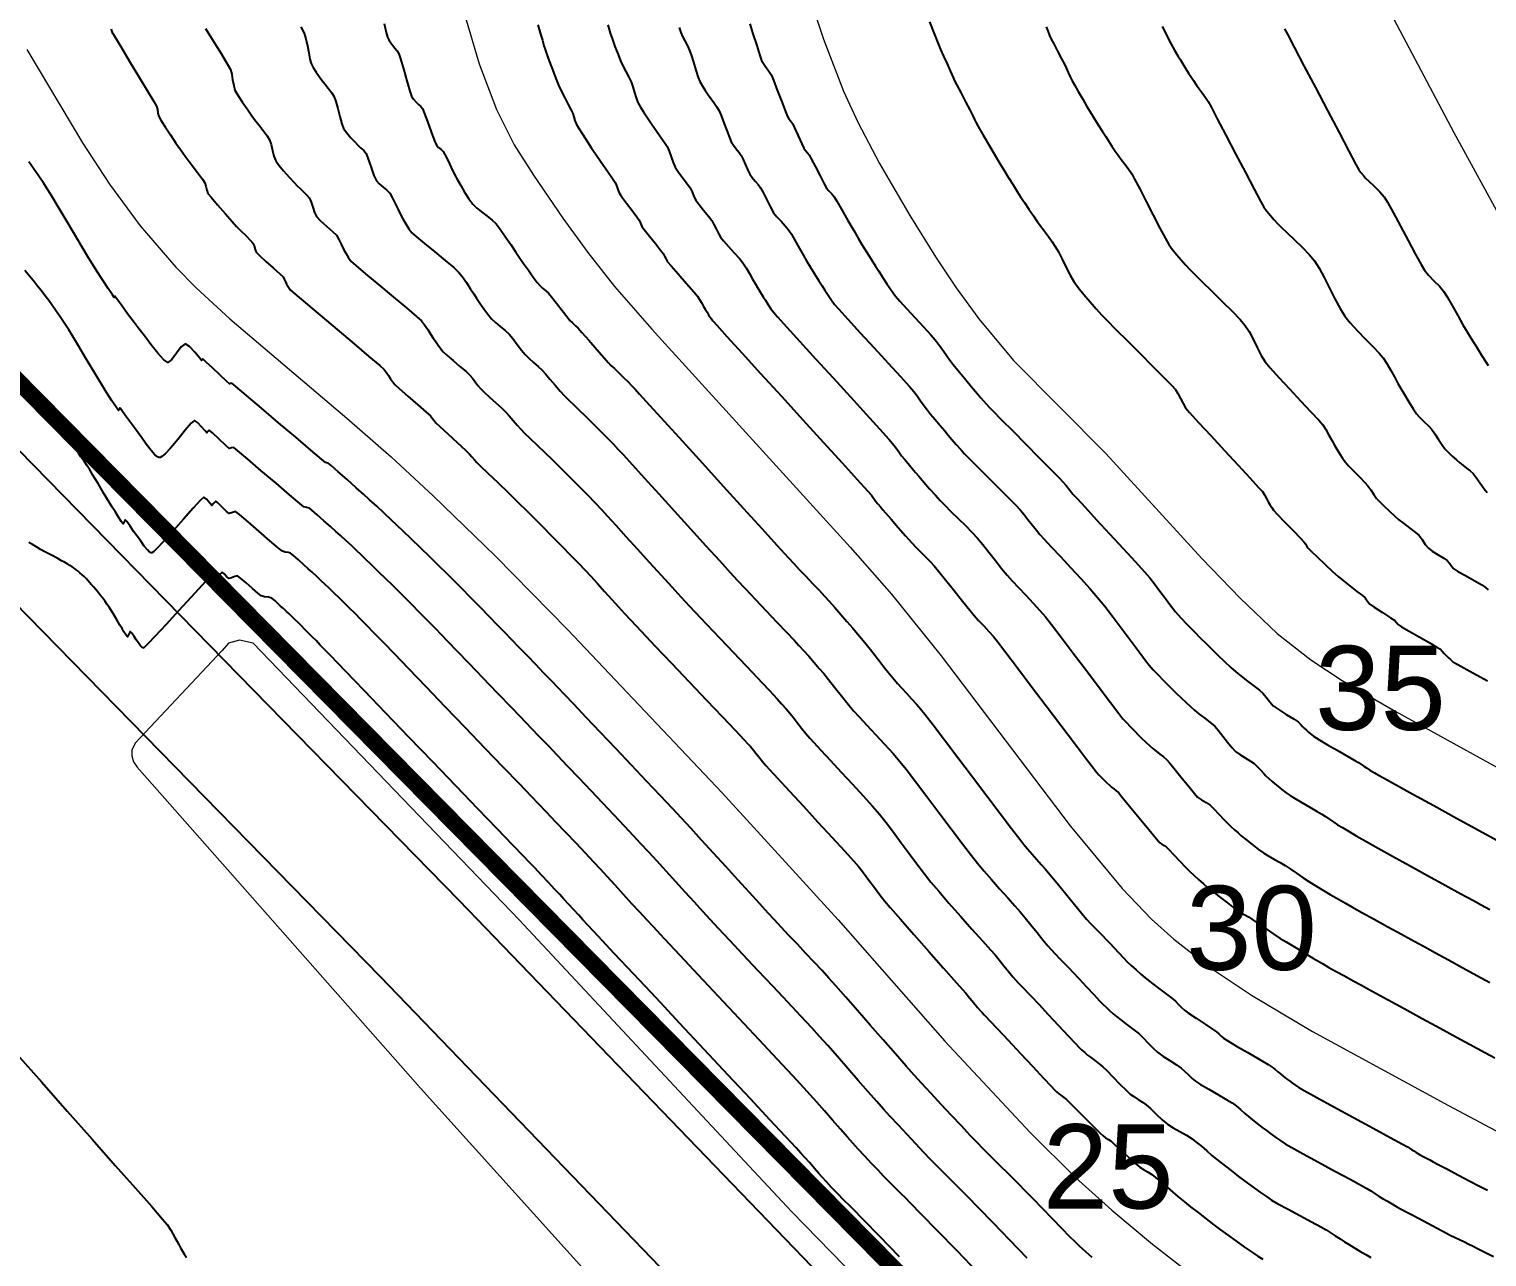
# Model space of a CAD drawing. Extents: x 27 to 849, y 0 to 853.
# Drawn here: x 368.1 to 456, y 107.8 to 181.9 of the extents above; entities that cross this region are included whole.
import ezdxf
from ezdxf.enums import TextEntityAlignment as Align

# ---------------------------------------------------------------- set-up
doc = ezdxf.new("R2010")
doc.units = 0
doc.header["$LTSCALE"] = 2
for name, color, linetype in [('ARQ - PORTAS E ESQUADRIAS 1-50', 2, 'Continuous'), ('Curva 1 m', 5, 'Continuous'), ('Curva Mestra', 1, 'Continuous'), ('TRA_Trecho_Rodoviario_L', 7, 'Continuous'), ('TXT - TEXTO 01', 142, 'Continuous')]:
    doc.layers.add(name, color=color, linetype=linetype)
doc.styles.add('ARIAL', font='arial.ttf')

msp = doc.modelspace()

# ---------------------------------------------------------------- linework, layer by layer
at = {"layer": 'ARQ - PORTAS E ESQUADRIAS 1-50', "const_width": 1}
msp.add_lwpolyline([(619.662, 64.962), (532.953, 53.734), (488.222, 57.382), (464.071, 66.688), (452.245, 74.702), (148.786, 382.232), (76.606, 469.903), (65.463, 493.563), (62.139, 582.817), (440.601, 808.535), (802.504, 491.862), (619.662, 64.962)], close=True, dxfattribs=at)
at = {"layer": 'Curva 1 m', "linetype": 'Continuous', "lineweight": -3}
for points, elevation in [([(384.458, 182.076), (384.661, 181.69), (384.763, 181.349), (384.852, 180.926), (384.931, 180.489), (385.005, 180.107), (385.077, 179.849), (385.205, 179.607), (385.38, 179.338), (385.567, 179.074), (385.728, 178.849), (385.899, 178.623), (386.11, 178.36), (386.314, 178.091), (386.464, 177.849), (386.564, 177.566), (386.68, 177.133), (386.804, 176.65), (386.925, 176.216), (387.034, 175.928), (387.22, 175.664), (387.479, 175.366), (387.731, 175.1), (387.896, 174.928), (388.058, 174.772), (388.245, 174.596), (388.388, 174.428), (388.505, 174.137), (388.679, 173.629), (388.864, 173.105), (389.016, 172.767), (389.185, 172.583), (389.414, 172.391), (389.646, 172.201), (389.822, 172.02), (389.972, 171.766), (390.145, 171.409), (390.317, 171.038), (390.465, 170.744), (390.613, 170.481), (390.791, 170.177), (390.979, 169.882), (391.158, 169.643), (391.422, 169.402), (391.917, 168.989), (392.532, 168.487), (393.155, 167.975), (393.677, 167.536), (393.987, 167.248), (394.203, 166.977), (394.439, 166.639), (394.672, 166.282), (394.884, 165.952), (395.054, 165.698), (395.259, 165.401), (395.499, 165.055), (395.742, 164.719), (395.957, 164.455), (396.193, 164.23), (396.487, 163.986), (396.782, 163.742), (397.022, 163.52), (397.247, 163.251), (397.509, 162.906), (397.769, 162.561), (397.989, 162.294), (398.217, 162.069), (398.495, 161.819), (398.774, 161.57), (399.007, 161.348), (399.21, 161.123), (399.485, 160.802), (399.793, 160.438), (400.097, 160.086), (400.357, 159.797), (400.62, 159.531), (400.935, 159.227), (401.268, 158.91), (401.586, 158.607), (401.858, 158.343), (402.148, 158.053), (402.513, 157.686), (402.909, 157.285), (403.289, 156.896), (403.608, 156.563), (403.894, 156.254), (404.436, 155.659), (405.174, 154.846), (406.049, 153.883), (406.999, 152.835), (407.965, 151.77), (408.887, 150.755), (409.704, 149.856), (410.356, 149.141), (410.783, 148.676), (411.277, 148.149), (411.879, 147.512), (412.531, 146.825), (413.178, 146.146), (413.76, 145.533), (414.221, 145.046), (414.504, 144.743), (414.778, 144.439), (415.094, 144.084), (415.421, 143.711), (415.732, 143.352), (415.998, 143.04), (416.286, 142.685), (416.657, 142.219), (417.063, 141.705), (417.46, 141.21), (417.802, 140.798), (418.133, 140.428), (418.592, 139.934), (419.124, 139.367), (419.672, 138.778), (420.183, 138.218), (420.601, 137.737), (420.978, 137.263), (421.537, 136.532), (422.217, 135.632), (422.955, 134.648), (423.691, 133.666), (424.364, 132.772), (424.911, 132.052), (425.272, 131.591), (425.656, 131.136), (426.119, 130.606), (426.615, 130.047), (427.1, 129.506), (427.526, 129.027), (427.848, 128.658), (428.145, 128.303), (428.5, 127.871), (428.875, 127.412), (429.23, 126.977), (429.526, 126.617), (429.725, 126.384), (429.967, 126.123), (430.255, 125.826), (430.545, 125.53), (430.793, 125.274), (431.029, 125.022), (431.406, 124.616), (431.851, 124.138), (432.288, 123.668), (432.646, 123.286), (432.851, 123.074), (433.033, 122.901), (433.249, 122.704), (433.467, 122.51), (433.658, 122.347), (433.921, 122.142), (434.308, 121.853), (434.711, 121.546), (435.025, 121.293), (435.284, 121.043), (435.575, 120.74), (435.867, 120.439), (436.131, 120.195), (436.457, 119.96), (436.881, 119.684), (437.29, 119.421), (437.573, 119.225), (437.776, 119.048), (438.003, 118.83), (438.231, 118.614), (438.436, 118.441), (438.734, 118.253), (439.24, 117.957), (439.818, 117.624), (440.331, 117.324), (440.643, 117.13), (440.876, 116.949), (441.138, 116.726), (441.398, 116.499), (441.625, 116.308), (441.865, 116.117), (442.158, 115.888), (442.457, 115.658), (442.715, 115.464), (442.971, 115.274), (443.272, 115.054), (443.577, 114.839), (443.843, 114.663), (444.204, 114.459), (444.921, 114.066), (445.849, 113.561), (446.843, 113.023), (447.757, 112.528), (448.447, 112.153), (448.767, 111.976), (449.005, 111.826), (449.272, 111.649), (449.509, 111.495), (449.719, 111.367), (450.007, 111.194), (450.313, 111.014), (450.572, 110.865), (450.844, 110.717), (451.188, 110.536), (451.542, 110.352), (451.844, 110.194), (452.186, 110.013), (452.718, 109.731), (453.303, 109.421), (453.805, 109.156), (454.09, 109.008), (454.354, 108.882), (454.657, 108.742), (454.921, 108.617), (455.151, 108.502), (455.527, 108.312), (455.974, 108.087), (456.416, 107.864)], 28), ([(389.488, 182.277), (389.604, 181.723), (389.673, 181.443), (389.764, 181.278), (389.887, 181.099), (389.998, 180.943), (390.118, 180.788), (390.259, 180.609), (390.366, 180.443), (390.465, 180.135), (390.641, 179.522), (390.844, 178.807), (391.022, 178.193), (391.126, 177.882), (391.26, 177.701), (391.435, 177.509), (391.557, 177.382), (391.685, 177.26), (391.803, 177.132), (391.901, 176.884), (392.096, 176.354), (392.325, 175.726), (392.527, 175.186), (392.64, 174.918), (392.76, 174.794), (392.917, 174.666), (393.043, 174.545), (393.143, 174.362), (393.316, 174.011), (393.525, 173.582), (393.732, 173.163), (393.899, 172.843), (394.098, 172.492), (394.335, 172.087), (394.585, 171.693), (394.824, 171.375), (395.055, 171.153), (395.357, 170.909), (395.685, 170.657), (395.994, 170.408), (396.238, 170.178), (396.482, 169.866), (396.79, 169.421), (397.119, 168.926), (397.423, 168.462), (397.661, 168.11), (397.895, 167.78), (398.184, 167.374), (398.477, 166.968), (398.721, 166.636), (398.864, 166.453), (399.03, 166.3), (399.23, 166.137), (399.397, 165.986), (399.569, 165.776), (399.871, 165.39), (400.216, 164.945), (400.516, 164.56), (400.686, 164.351), (400.845, 164.197), (401.034, 164.029), (401.195, 163.878), (401.413, 163.631), (401.829, 163.151), (402.316, 162.587), (402.748, 162.09), (402.996, 161.81), (403.166, 161.639), (403.369, 161.444), (403.573, 161.25), (403.746, 161.082), (403.934, 160.895), (404.172, 160.655), (404.416, 160.406), (404.621, 160.193), (404.885, 159.905), (405.499, 159.231), (406.387, 158.254), (407.474, 157.059), (408.681, 155.73), (409.933, 154.352), (411.154, 153.009), (412.266, 151.786), (413.194, 150.766), (413.86, 150.035), (414.188, 149.676), (414.523, 149.32), (414.915, 148.909), (415.325, 148.48), (415.716, 148.069), (416.049, 147.71), (416.329, 147.4), (416.666, 147.021), (417.032, 146.606), (417.402, 146.183), (417.747, 145.784), (418.04, 145.439), (418.373, 145.033), (418.814, 144.484), (419.302, 143.871), (419.777, 143.274), (420.178, 142.774), (420.446, 142.45), (420.695, 142.17), (420.992, 141.852), (421.303, 141.52), (421.599, 141.201), (421.845, 140.919), (422.097, 140.598), (422.597, 139.943), (423.284, 139.038), (424.095, 137.968), (424.968, 136.814), (425.84, 135.661), (426.649, 134.592), (427.332, 133.691), (427.828, 133.041), (428.072, 132.725), (428.3, 132.456), (428.571, 132.149), (428.856, 131.83), (429.129, 131.524), (429.36, 131.259), (429.638, 130.925), (430.078, 130.387), (430.602, 129.747), (431.127, 129.106), (431.575, 128.565), (431.863, 128.226), (432.124, 127.943), (432.442, 127.613), (432.772, 127.275), (433.068, 126.973), (433.288, 126.746), (433.526, 126.489), (433.802, 126.188), (434.078, 125.891), (434.316, 125.646), (434.559, 125.415), (434.847, 125.153), (435.138, 124.895), (435.393, 124.677), (435.681, 124.449), (436.117, 124.115), (436.591, 123.754), (436.994, 123.446), (437.215, 123.271), (437.392, 123.097), (437.588, 122.893), (437.768, 122.722), (438.018, 122.547), (438.479, 122.238), (439.007, 121.888), (439.459, 121.588), (439.69, 121.429), (439.829, 121.306), (439.982, 121.159), (440.122, 121.037), (440.373, 120.883), (440.909, 120.565), (441.588, 120.166), (442.268, 119.766), (442.807, 119.447), (443.065, 119.289), (443.224, 119.163), (443.4, 119.011), (443.555, 118.878), (443.723, 118.746), (443.923, 118.591), (444.1, 118.456), (444.278, 118.325), (444.482, 118.178), (444.665, 118.055), (444.988, 117.876), (445.742, 117.463), (446.784, 116.895), (447.968, 116.251), (449.15, 115.608), (450.184, 115.045), (450.925, 114.641), (451.23, 114.474), (451.349, 114.399), (451.483, 114.31), (451.601, 114.233), (451.751, 114.142), (451.953, 114.022), (452.132, 113.918), (452.323, 113.815), (452.56, 113.692), (452.768, 113.583), (453.041, 113.439), (453.596, 113.145), (454.289, 112.779), (454.976, 112.416), (455.516, 112.131), (455.764, 112.001), (455.896, 111.938), (456.047, 111.868)], 29), ([(398.758, 182.178), (398.942, 181.562), (399.032, 181.257), (399.074, 181.098), (399.121, 180.916), (399.166, 180.757), (399.25, 180.521), (399.42, 180.055), (399.633, 179.485), (399.842, 178.939), (400.003, 178.543), (400.164, 178.203), (400.373, 177.79), (400.588, 177.376), (400.765, 177.035), (400.86, 176.841), (400.926, 176.642), (400.993, 176.412), (401.064, 176.216), (401.204, 175.975), (401.459, 175.568), (401.747, 175.119), (401.989, 174.749), (402.226, 174.401), (402.575, 173.899), (402.948, 173.366), (403.256, 172.919), (403.411, 172.681), (403.492, 172.484), (403.571, 172.253), (403.653, 172.056), (403.806, 171.833), (404.098, 171.433), (404.434, 170.978), (404.719, 170.593), (404.857, 170.399), (404.943, 170.211), (405.029, 170.024), (405.177, 169.83), (405.484, 169.444), (405.846, 168.992), (406.158, 168.598), (406.318, 168.389), (406.404, 168.231), (406.493, 168.045), (406.581, 167.889), (406.79, 167.641), (407.219, 167.153), (407.724, 166.581), (408.16, 166.084), (408.382, 165.821), (408.508, 165.619), (408.64, 165.383), (408.745, 165.196), (408.848, 165.029), (408.965, 164.84), (409.057, 164.696), (409.135, 164.575), (409.225, 164.437), (409.308, 164.321), (409.546, 164.057), (410.162, 163.378), (411.074, 162.375), (412.196, 161.143), (413.445, 159.772), (414.735, 158.354), (415.984, 156.983), (417.106, 155.751), (418.018, 154.748), (418.636, 154.069), (418.875, 153.804), (418.963, 153.686), (419.06, 153.549), (419.147, 153.429), (419.264, 153.286), (419.423, 153.096), (419.564, 152.929), (419.731, 152.737), (420.067, 152.351), (420.495, 151.86), (420.937, 151.355), (421.316, 150.925), (421.556, 150.659), (421.812, 150.397), (422.116, 150.098), (422.418, 149.798), (422.67, 149.533), (422.925, 149.227), (423.353, 148.696), (423.867, 148.051), (424.382, 147.403), (424.814, 146.864), (425.076, 146.544), (425.341, 146.25), (425.657, 145.913), (425.972, 145.576), (426.235, 145.28), (426.478, 144.969), (426.984, 144.306), (427.688, 143.381), (428.52, 142.283), (429.415, 141.102), (430.305, 139.927), (431.122, 138.849), (431.799, 137.956), (432.268, 137.338), (432.462, 137.086), (432.606, 136.927), (432.776, 136.752), (432.922, 136.606), (433.067, 136.464), (433.235, 136.305), (433.372, 136.18), (433.502, 136.078), (433.652, 135.965), (433.778, 135.859), (433.991, 135.607), (434.451, 135.048), (435.033, 134.337), (435.615, 133.627), (436.072, 133.072), (436.281, 132.827), (436.398, 132.745), (436.539, 132.661), (436.658, 132.581), (436.815, 132.424), (437.12, 132.104), (437.488, 131.716), (437.837, 131.35), (438.083, 131.101), (438.326, 130.871), (438.614, 130.608), (438.905, 130.35), (439.159, 130.132), (439.447, 129.901), (439.881, 129.562), (440.355, 129.197), (440.757, 128.891), (440.981, 128.726), (441.182, 128.604), (441.416, 128.473), (441.619, 128.354), (441.832, 128.212), (442.217, 127.949), (442.687, 127.629), (443.157, 127.313), (443.541, 127.061), (443.896, 126.843), (444.395, 126.542), (444.971, 126.199), (445.556, 125.854), (446.083, 125.546), (446.484, 125.313), (446.914, 125.071), (447.416, 124.794), (447.941, 124.506), (448.444, 124.232), (448.878, 123.995), (449.311, 123.758), (450.061, 123.348), (451.026, 122.82), (452.102, 122.233), (453.185, 121.642), (454.172, 121.104), (454.959, 120.676), (455.443, 120.413), (455.918, 120.161), (456.499, 119.855)], 31), ([(402.977, 182.177), (403.048, 181.908), (403.115, 181.678), (403.227, 181.357), (403.403, 180.88), (403.592, 180.387), (403.743, 180.017), (403.889, 179.716), (404.071, 179.37), (404.25, 179.028), (404.385, 178.741), (404.485, 178.453), (404.585, 178.111), (404.687, 177.772), (404.794, 177.491), (404.937, 177.228), (405.124, 176.932), (405.319, 176.64), (405.487, 176.39), (405.656, 176.148), (405.898, 175.81), (406.162, 175.438), (406.398, 175.094), (406.554, 174.84), (406.676, 174.556), (406.795, 174.214), (406.915, 173.872), (407.039, 173.59), (407.236, 173.291), (407.513, 172.922), (407.778, 172.577), (407.942, 172.347), (408.055, 172.11), (408.171, 171.832), (408.286, 171.597), (408.462, 171.362), (408.751, 171.008), (409.049, 170.642), (409.253, 170.37), (409.38, 170.143), (409.514, 169.869), (409.648, 169.595), (409.778, 169.37), (409.962, 169.144), (410.263, 168.808), (410.606, 168.429), (410.919, 168.077), (411.129, 167.819), (411.314, 167.53), (411.515, 167.178), (411.705, 166.834), (411.856, 166.569), (412.003, 166.328), (412.179, 166.044), (412.349, 165.773), (412.479, 165.569), (412.635, 165.327), (412.814, 165.053), (412.981, 164.819), (413.214, 164.558), (413.769, 163.945), (414.567, 163.069), (415.526, 162.017), (416.566, 160.877), (417.606, 159.737), (418.566, 158.684), (419.364, 157.808), (419.921, 157.194), (420.156, 156.932), (420.333, 156.696), (420.527, 156.421), (420.701, 156.182), (420.864, 155.981), (421.091, 155.708), (421.331, 155.422), (421.536, 155.182), (421.738, 154.946), (422.04, 154.596), (422.391, 154.193), (422.738, 153.8), (423.029, 153.479), (423.302, 153.199), (423.677, 152.826), (424.107, 152.402), (424.545, 151.968), (424.945, 151.563), (425.258, 151.229), (425.594, 150.832), (425.97, 150.36), (426.359, 149.862), (426.732, 149.388), (427.063, 148.987), (427.367, 148.646), (427.756, 148.228), (428.19, 147.767), (428.631, 147.296), (429.041, 146.848), (429.381, 146.458), (429.74, 146.004), (430.325, 145.24), (431.055, 144.277), (431.849, 143.223), (432.627, 142.19), (433.307, 141.288), (433.809, 140.625), (434.051, 140.313), (434.259, 140.082), (434.509, 139.819), (434.761, 139.563), (434.971, 139.353), (435.181, 139.147), (435.43, 138.908), (435.675, 138.678), (435.87, 138.502), (436.058, 138.352), (436.281, 138.185), (436.503, 138.016), (436.683, 137.86), (436.878, 137.636), (437.218, 137.22), (437.629, 136.71), (438.039, 136.203), (438.374, 135.795), (438.56, 135.585), (438.794, 135.421), (439.077, 135.254), (439.315, 135.094), (439.53, 134.884), (439.84, 134.557), (440.155, 134.221), (440.383, 133.984), (440.566, 133.811), (440.782, 133.614), (441, 133.42), (441.191, 133.257), (441.452, 133.045), (441.835, 132.742), (442.238, 132.434), (442.557, 132.202), (442.847, 132.023), (443.192, 131.827), (443.538, 131.633), (443.832, 131.459), (444.143, 131.255), (444.532, 130.989), (444.931, 130.716), (445.274, 130.49), (445.597, 130.291), (446.049, 130.019), (446.561, 129.715), (447.061, 129.422), (447.481, 129.179), (447.866, 128.962), (448.467, 128.63), (449.213, 128.218), (450.036, 127.766), (450.866, 127.311), (451.633, 126.89), (452.27, 126.541), (452.913, 126.189), (453.7, 125.759), (454.556, 125.291), (455.407, 124.827), (456.18, 124.405)], 32), ([(411.535, 182.245), (411.731, 181.64), (411.959, 180.931), (412.155, 180.329), (412.254, 180.04), (412.322, 179.92), (412.408, 179.788), (412.485, 179.673), (412.588, 179.529), (412.728, 179.334), (412.841, 179.156), (412.965, 178.852), (413.197, 178.247), (413.464, 177.546), (413.692, 176.948), (413.811, 176.656), (413.902, 176.522), (414.018, 176.375), (414.112, 176.242), (414.238, 175.975), (414.455, 175.492), (414.672, 175.01), (414.8, 174.742), (414.899, 174.61), (415.021, 174.465), (415.122, 174.333), (415.251, 174.095), (415.495, 173.623), (415.781, 173.069), (416.032, 172.588), (416.174, 172.333), (416.312, 172.166), (416.483, 171.983), (416.624, 171.816), (416.784, 171.551), (417.088, 171.027), (417.456, 170.386), (417.811, 169.769), (418.076, 169.316), (418.305, 168.941), (418.58, 168.496), (418.865, 168.04), (419.125, 167.628), (419.324, 167.316), (419.549, 166.965), (419.813, 166.557), (420.083, 166.153), (420.328, 165.816), (420.586, 165.517), (421.01, 165.052), (421.517, 164.504), (422.026, 163.955), (422.454, 163.489), (422.719, 163.187), (422.923, 162.922), (423.15, 162.606), (423.385, 162.273), (423.61, 161.956), (423.81, 161.687), (424.087, 161.344), (424.491, 160.859), (424.922, 160.345), (425.284, 159.917), (425.478, 159.687), (425.635, 159.505), (425.815, 159.298), (425.976, 159.12), (426.2, 158.892), (426.707, 158.381), (427.402, 157.681), (428.193, 156.886), (428.985, 156.088), (429.685, 155.382), (430.2, 154.861), (430.435, 154.619), (430.629, 154.384), (430.844, 154.109), (431.036, 153.872), (431.265, 153.62), (431.769, 153.074), (432.46, 152.325), (433.252, 151.468), (434.057, 150.595), (434.786, 149.799), (435.354, 149.175), (435.673, 148.815), (435.961, 148.45), (436.282, 148.017), (436.616, 147.561), (436.939, 147.129), (437.229, 146.766), (437.547, 146.411), (437.934, 146), (438.347, 145.573), (438.74, 145.175), (439.069, 144.847), (439.395, 144.526), (439.784, 144.151), (440.189, 143.766), (440.565, 143.415), (440.868, 143.145), (441.179, 142.89), (441.567, 142.589), (441.961, 142.287), (442.293, 142.029), (442.494, 141.86), (442.696, 141.621), (442.913, 141.335), (443.119, 141.102), (443.422, 140.888), (443.907, 140.579), (444.376, 140.285), (444.629, 140.119), (444.752, 139.999), (444.885, 139.855), (444.985, 139.749), (445.118, 139.626), (445.254, 139.507), (445.377, 139.407), (445.551, 139.271), (445.709, 139.155), (445.933, 139.021), (446.398, 138.75), (446.983, 138.411), (447.569, 138.072), (448.034, 137.802), (448.26, 137.669), (448.414, 137.567), (448.587, 137.448), (448.741, 137.346), (448.945, 137.221), (449.227, 137.054), (449.476, 136.909), (449.781, 136.74), (450.506, 136.34), (451.549, 135.765), (452.807, 135.072), (454.175, 134.319), (455.55, 133.562), (456.829, 132.858)], 34), ([(422.392, 182.369), (422.647, 181.707), (422.886, 181.093), (423.048, 180.69), (423.222, 180.299), (423.44, 179.825), (423.635, 179.409), (423.736, 179.19), (423.814, 179.002), (423.893, 178.815), (424.014, 178.582), (424.265, 178.107), (424.56, 177.548), (424.815, 177.064), (424.945, 176.815), (425.02, 176.656), (425.103, 176.473), (425.18, 176.315), (425.326, 176.057), (425.627, 175.534), (426.001, 174.89), (426.363, 174.269), (426.632, 173.815), (426.861, 173.439), (427.136, 172.995), (427.421, 172.538), (427.681, 172.126), (427.879, 171.815), (428.108, 171.466), (428.376, 171.061), (428.647, 170.659), (428.883, 170.315), (429.078, 170.048), (429.311, 169.737), (429.557, 169.41), (429.787, 169.094), (429.974, 168.815), (430.156, 168.484), (430.378, 168.038), (430.621, 167.546), (430.866, 167.074), (431.093, 166.69), (431.357, 166.328), (431.699, 165.905), (432.074, 165.463), (432.442, 165.044), (432.761, 164.69), (433.078, 164.36), (433.626, 163.808), (434.324, 163.111), (435.09, 162.348), (435.844, 161.596), (436.504, 160.933), (436.99, 160.439), (437.22, 160.189), (437.371, 159.942), (437.525, 159.637), (437.678, 159.331), (437.827, 159.081), (438.078, 158.792), (438.619, 158.197), (439.351, 157.401), (440.177, 156.507), (441, 155.619), (441.72, 154.84), (442.241, 154.274), (442.464, 154.024), (442.587, 153.828), (442.714, 153.597), (442.818, 153.41), (442.915, 153.246), (443.028, 153.059), (443.136, 152.902), (443.357, 152.664), (443.803, 152.2), (444.322, 151.664), (444.763, 151.207), (444.975, 150.983), (445.06, 150.861), (445.15, 150.718), (445.236, 150.598), (445.414, 150.419), (445.784, 150.062), (446.245, 149.624), (446.696, 149.202), (447.035, 148.896), (447.356, 148.632), (447.763, 148.314), (448.171, 147.998), (448.499, 147.745), (448.661, 147.612), (448.752, 147.491), (448.848, 147.347), (448.941, 147.23), (449.206, 147.048), (449.707, 146.727), (450.201, 146.411), (450.45, 146.246), (450.552, 146.12), (450.654, 145.994), (450.86, 145.869), (451.328, 145.597), (451.927, 145.252), (452.526, 144.906), (452.996, 144.634), (453.204, 144.508), (453.319, 144.386), (453.428, 144.257), (453.551, 144.132), (453.68, 144.007), (453.816, 143.88), (453.962, 143.757), (454.248, 143.597), (454.981, 143.192), (456.051, 142.604)], 36), ([(429.416, 182.065), (429.515, 181.826), (429.627, 181.552), (429.73, 181.315), (429.874, 181.035), (430.11, 180.59), (430.353, 180.133), (430.518, 179.815), (430.628, 179.584), (430.751, 179.314), (430.876, 179.044), (430.989, 178.815), (431.131, 178.559), (431.361, 178.159), (431.629, 177.699), (431.884, 177.265), (432.078, 176.94), (432.299, 176.578), (432.563, 176.152), (432.819, 175.745), (433.013, 175.44), (433.185, 175.178), (433.386, 174.875), (433.589, 174.573), (433.766, 174.315), (433.954, 174.058), (434.179, 173.759), (434.403, 173.456), (434.584, 173.19), (434.755, 172.878), (435.063, 172.285), (435.456, 171.521), (435.882, 170.694), (436.286, 169.916), (436.617, 169.294), (436.822, 168.94), (437.029, 168.656), (437.286, 168.337), (437.564, 168.01), (437.836, 167.703), (438.073, 167.44), (438.347, 167.16), (438.819, 166.696), (439.41, 166.118), (440.043, 165.497), (440.641, 164.9), (441.124, 164.4), (441.417, 164.065), (441.659, 163.681), (441.905, 163.21), (442.151, 162.709), (442.395, 162.236), (442.632, 161.848), (442.936, 161.482), (443.453, 160.911), (444.095, 160.222), (444.771, 159.504), (445.392, 158.844), (445.868, 158.332), (446.11, 158.055), (446.291, 157.774), (446.485, 157.43), (446.668, 157.092), (446.817, 156.827), (446.958, 156.588), (447.124, 156.311), (447.295, 156.038), (447.453, 155.812), (447.657, 155.584), (447.979, 155.252), (448.336, 154.89), (448.648, 154.571), (448.833, 154.372), (449.002, 154.129), (449.183, 153.842), (449.355, 153.602), (449.526, 153.423), (449.809, 153.149), (450.14, 152.837), (450.459, 152.544), (450.704, 152.325), (451.002, 152.086), (451.366, 151.81), (451.704, 151.55), (451.923, 151.362), (452.106, 151.122), (452.297, 150.832), (452.483, 150.598), (452.719, 150.427), (453.07, 150.208), (453.411, 150), (453.615, 149.861), (453.748, 149.704), (453.887, 149.511), (454.022, 149.357), (454.257, 149.209), (454.711, 148.949), (455.239, 148.651), (455.696, 148.39), (455.935, 148.242), (456.085, 148.091)], 37), ([(436.428, 182.092), (436.631, 181.655), (436.797, 181.315), (436.963, 181.014), (437.167, 180.663), (437.367, 180.326), (437.523, 180.065), (437.671, 179.824), (437.847, 179.54), (438.017, 179.269), (438.147, 179.065), (438.305, 178.825), (438.487, 178.552), (438.649, 178.315), (438.823, 178.079), (439.026, 177.809), (439.194, 177.565), (439.368, 177.243), (439.747, 176.521), (440.263, 175.532), (440.849, 174.407), (441.438, 173.278), (441.963, 172.278), (442.356, 171.538), (442.55, 171.19), (442.729, 170.949), (442.952, 170.679), (443.183, 170.414), (443.384, 170.19), (443.596, 169.981), (443.955, 169.642), (444.399, 169.22), (444.866, 168.764), (445.291, 168.321), (445.614, 167.94), (445.886, 167.512), (446.191, 166.944), (446.515, 166.303), (446.841, 165.655), (447.153, 165.07), (447.437, 164.614), (447.769, 164.202), (448.199, 163.732), (448.67, 163.244), (449.124, 162.779), (449.505, 162.38), (449.756, 162.086), (449.97, 161.759), (450.202, 161.36), (450.432, 160.939), (450.643, 160.55), (450.816, 160.244), (451.039, 159.872), (451.305, 159.433), (451.565, 159.019), (451.771, 158.721), (451.975, 158.492), (452.229, 158.24), (452.484, 157.988), (452.69, 157.761), (452.876, 157.5), (453.085, 157.174), (453.293, 156.853), (453.473, 156.606), (453.674, 156.393), (453.925, 156.154), (454.174, 155.929), (454.373, 155.755), (454.561, 155.606), (454.786, 155.44), (455.008, 155.271), (455.186, 155.113), (455.373, 154.874), (455.613, 154.527), (455.849, 154.187), (456.026, 153.967)], 38), ([(373.012, 181.952), (373.046, 181.773), (373.202, 181.505), (373.584, 180.87), (374.103, 180.014), (374.668, 179.082), (375.19, 178.217), (375.579, 177.566), (375.747, 177.273), (375.796, 177.08), (375.835, 176.852), (375.885, 176.659), (376.011, 176.443), (376.267, 176.04), (376.591, 175.545), (376.919, 175.053), (377.188, 174.659), (377.472, 174.266), (377.84, 173.775), (378.213, 173.281), (378.512, 172.878), (378.66, 172.659), (378.726, 172.458), (378.781, 172.218), (378.85, 172.019), (379.037, 171.779), (379.421, 171.328), (379.883, 170.798), (380.307, 170.318), (380.575, 170.019), (380.824, 169.765), (381.131, 169.465), (381.406, 169.192), (381.559, 169.019), (381.631, 168.846), (381.694, 168.637), (381.768, 168.466), (381.962, 168.271), (382.351, 167.914), (382.806, 167.504), (383.193, 167.153), (383.381, 166.972), (383.457, 166.839), (383.531, 166.679), (383.595, 166.546), (383.664, 166.426), (383.746, 166.291), (383.826, 166.179), (384.086, 165.954), (384.726, 165.412), (385.62, 164.658), (386.642, 163.798), (387.665, 162.936), (388.564, 162.177), (389.212, 161.627), (389.484, 161.389), (389.608, 161.225), (389.737, 161.029), (389.84, 160.872), (389.933, 160.738), (390.04, 160.585), (390.141, 160.458), (390.388, 160.235), (390.903, 159.786), (391.507, 159.261), (392.023, 158.812), (392.272, 158.589), (392.377, 158.461), (392.49, 158.309), (392.594, 158.18), (392.83, 157.957), (393.315, 157.508), (393.885, 156.982), (394.378, 156.527), (394.63, 156.289), (394.775, 156.127), (394.936, 155.936), (395.08, 155.772), (395.291, 155.565), (395.738, 155.134), (396.331, 154.562), (396.98, 153.937), (397.593, 153.342), (398.081, 152.863), (398.49, 152.455), (399.007, 151.935), (399.586, 151.35), (400.179, 150.747), (400.741, 150.173), (401.224, 149.677), (401.581, 149.304), (401.94, 148.919), (402.347, 148.471), (402.78, 147.992), (403.211, 147.512), (403.617, 147.063), (403.973, 146.675), (404.334, 146.29), (404.981, 145.605), (405.839, 144.698), (406.832, 143.649), (407.885, 142.538), (408.922, 141.443), (409.869, 140.443), (410.651, 139.618), (411.191, 139.047), (411.415, 138.81), (411.575, 138.631), (411.756, 138.425), (411.913, 138.242), (412.089, 138.023), (412.313, 137.74), (412.514, 137.495), (412.736, 137.251), (413.237, 136.704), (413.942, 135.938), (414.773, 135.035), (415.653, 134.078), (416.504, 133.15), (417.249, 132.335), (417.812, 131.715), (418.114, 131.373), (418.402, 131.009), (418.726, 130.577), (419.061, 130.123), (419.384, 129.69), (419.67, 129.324), (420.009, 128.928), (420.634, 128.212), (421.446, 127.287), (422.345, 126.267), (423.232, 125.262), (424.007, 124.384), (424.57, 123.745), (424.823, 123.458), (425.04, 123.195), (425.283, 122.897), (425.448, 122.7), (425.56, 122.58), (425.69, 122.447), (425.804, 122.33), (426.005, 122.115), (426.477, 121.61), (427.13, 120.911), (427.871, 120.117), (428.612, 119.325), (429.261, 118.631), (429.727, 118.134), (429.92, 117.929), (430.052, 117.806), (430.189, 117.687), (430.314, 117.591), (430.491, 117.458), (430.644, 117.335), (430.84, 117.145), (431.243, 116.743), (431.75, 116.237), (432.257, 115.73), (432.66, 115.33), (432.858, 115.14), (433.008, 115.035), (433.186, 114.922), (433.338, 114.817), (433.547, 114.631), (433.945, 114.263), (434.413, 113.832), (434.826, 113.455), (435.064, 113.249), (435.294, 113.105), (435.567, 112.954), (435.8, 112.812), (436.024, 112.632), (436.418, 112.3), (436.896, 111.894), (437.372, 111.491), (437.763, 111.169), (438.137, 110.871), (438.59, 110.515), (439.073, 110.14), (439.54, 109.782), (439.943, 109.48), (440.363, 109.17), (440.871, 108.802), (441.393, 108.429), (441.86, 108.103), (442.201, 107.877), (442.494, 107.706)], 26), ([(378.703, 181.973), (379.168, 181.22), (379.638, 180.455), (380.015, 179.826), (380.204, 179.482), (380.281, 179.203), (380.34, 178.867), (380.401, 178.531), (380.481, 178.254), (380.65, 177.946), (380.916, 177.537), (381.209, 177.111), (381.458, 176.754), (381.662, 176.478), (381.919, 176.147), (382.184, 175.805), (382.414, 175.493), (382.562, 175.254), (382.664, 174.965), (382.748, 174.611), (382.834, 174.258), (382.942, 173.974), (383.122, 173.72), (383.415, 173.373), (383.746, 173.003), (384.044, 172.679), (384.236, 172.474), (384.41, 172.302), (384.62, 172.108), (384.823, 171.909), (384.973, 171.724), (385.077, 171.489), (385.174, 171.179), (385.275, 170.864), (385.392, 170.617), (385.632, 170.362), (386.005, 170.036), (386.373, 169.719), (386.602, 169.496), (386.754, 169.231), (386.902, 168.911), (387.03, 168.645), (387.167, 168.404), (387.331, 168.134), (387.492, 167.911), (387.763, 167.671), (388.36, 167.167), (389.155, 166.502), (390.019, 165.782), (390.823, 165.108), (391.438, 164.586), (391.736, 164.319), (391.918, 164.085), (392.116, 163.793), (392.301, 163.506), (392.447, 163.285), (392.582, 163.09), (392.738, 162.862), (392.9, 162.639), (393.049, 162.456), (393.267, 162.253), (393.635, 161.934), (394.055, 161.577), (394.425, 161.258), (394.647, 161.054), (394.802, 160.871), (394.97, 160.647), (395.138, 160.422), (395.291, 160.237), (395.498, 160.036), (395.837, 159.725), (396.225, 159.373), (396.58, 159.048), (396.818, 158.819), (397.031, 158.584), (397.269, 158.303), (397.508, 158.021), (397.719, 157.785), (397.931, 157.572), (398.282, 157.232), (398.716, 156.815), (399.179, 156.371), (399.615, 155.951), (399.97, 155.603), (400.322, 155.251), (400.761, 154.81), (401.247, 154.319), (401.741, 153.817), (402.203, 153.342), (402.595, 152.934), (402.944, 152.557), (403.45, 152.002), (404.07, 151.318), (404.76, 150.553), (405.479, 149.758), (406.184, 148.981), (406.831, 148.27), (407.378, 147.676), (407.9, 147.117), (408.571, 146.406), (409.337, 145.595), (410.146, 144.742), (410.944, 143.902), (411.678, 143.13), (412.294, 142.481), (412.739, 142.011), (412.959, 141.777), (413.193, 141.517), (413.462, 141.213), (413.729, 140.907), (413.955, 140.641), (414.148, 140.405), (414.395, 140.094), (414.665, 139.751), (414.93, 139.421), (415.158, 139.146), (415.398, 138.881), (415.831, 138.413), (416.402, 137.8), (417.054, 137.1), (417.731, 136.367), (418.378, 135.661), (418.939, 135.038), (419.358, 134.555), (419.761, 134.052), (420.207, 133.468), (420.678, 132.835), (421.158, 132.185), (421.628, 131.55), (422.072, 130.964), (422.471, 130.458), (422.94, 129.901), (423.557, 129.191), (424.249, 128.406), (424.945, 127.623), (425.572, 126.919), (426.06, 126.372), (426.335, 126.058), (426.578, 125.767), (426.87, 125.411), (427.165, 125.049), (427.419, 124.74), (427.586, 124.542), (427.748, 124.368), (427.94, 124.17), (428.134, 123.972), (428.299, 123.802), (428.522, 123.564), (428.969, 123.084), (429.549, 122.462), (430.172, 121.795), (430.746, 121.18), (431.181, 120.716), (431.385, 120.501), (431.553, 120.343), (431.749, 120.167), (431.923, 120.017), (432.096, 119.883), (432.348, 119.695), (432.616, 119.492), (432.834, 119.314), (433.073, 119.084), (433.45, 118.704), (433.874, 118.273), (434.253, 117.894), (434.494, 117.668), (434.711, 117.511), (434.973, 117.343), (435.237, 117.175), (435.456, 117.021), (435.709, 116.795), (436.057, 116.463), (436.428, 116.116), (436.75, 115.845), (437.081, 115.632), (437.483, 115.405), (437.886, 115.181), (438.221, 114.971), (438.479, 114.773), (438.785, 114.516), (439.11, 114.235), (439.423, 113.965), (439.694, 113.739), (439.974, 113.515), (440.314, 113.249), (440.677, 112.967), (441.027, 112.699), (441.329, 112.472), (441.63, 112.249), (441.981, 111.991), (442.351, 111.725), (442.708, 111.476), (443.022, 111.27), (443.407, 111.048), (444.014, 110.715), (444.725, 110.332), (445.423, 109.958), (445.989, 109.654), (446.305, 109.479), (446.564, 109.316), (446.862, 109.12), (447.159, 108.923), (447.417, 108.757), (447.656, 108.611), (447.983, 108.413), (448.35, 108.195), (448.709, 107.985), (449.011, 107.811)], 27), ([(407.271, 182.02), (407.387, 181.72), (407.482, 181.491), (407.617, 181.22), (407.779, 180.914), (407.911, 180.64), (408.002, 180.376), (408.14, 179.939), (408.294, 179.448), (408.432, 179.018), (408.524, 178.765), (408.659, 178.526), (408.832, 178.262), (408.986, 178.032), (409.129, 177.83), (409.331, 177.553), (409.539, 177.256), (409.697, 176.998), (409.82, 176.713), (409.983, 176.28), (410.158, 175.801), (410.314, 175.381), (410.425, 175.123), (410.554, 174.926), (410.723, 174.708), (410.893, 174.489), (411.027, 174.294), (411.145, 174.053), (411.282, 173.732), (411.421, 173.411), (411.543, 173.169), (411.683, 172.975), (411.863, 172.759), (412.044, 172.544), (412.188, 172.352), (412.345, 172.062), (412.561, 171.627), (412.787, 171.18), (412.976, 170.852), (413.173, 170.606), (413.424, 170.333), (413.675, 170.062), (413.877, 169.818), (414.048, 169.548), (414.282, 169.146), (414.538, 168.692), (414.78, 168.264), (414.966, 167.943), (415.187, 167.581), (415.451, 167.155), (415.707, 166.748), (415.901, 166.443), (416.07, 166.179), (416.268, 165.873), (416.471, 165.571), (416.654, 165.318), (416.914, 165.022), (417.462, 164.417), (418.204, 163.605), (419.042, 162.69), (419.88, 161.775), (420.623, 160.962), (421.174, 160.356), (421.438, 160.06), (421.632, 159.804), (421.849, 159.499), (422.065, 159.193), (422.256, 158.935), (422.448, 158.696), (422.719, 158.369), (423.019, 158.011), (423.298, 157.68), (423.507, 157.435), (423.734, 157.17), (424, 156.863), (424.268, 156.558), (424.503, 156.299), (424.756, 156.04), (425.226, 155.568), (425.827, 154.967), (426.474, 154.32), (427.083, 153.708), (427.569, 153.215), (427.847, 152.924), (428.07, 152.659), (428.321, 152.345), (428.58, 152.013), (428.829, 151.697), (429.049, 151.429), (429.301, 151.152), (429.731, 150.692), (430.281, 150.105), (430.894, 149.448), (431.512, 148.78), (432.075, 148.157), (432.527, 147.636), (432.958, 147.1), (433.468, 146.435), (434.012, 145.71), (434.547, 144.99), (435.026, 144.344), (435.406, 143.838), (435.64, 143.539), (435.882, 143.268), (436.174, 142.959), (436.482, 142.641), (436.775, 142.345), (437.02, 142.1), (437.265, 141.859), (437.556, 141.578), (437.86, 141.289), (438.142, 141.026), (438.369, 140.823), (438.65, 140.599), (438.986, 140.348), (439.318, 140.094), (439.588, 139.86), (439.806, 139.615), (440.08, 139.27), (440.369, 138.897), (440.636, 138.565), (440.84, 138.344), (441.099, 138.153), (441.427, 137.951), (441.744, 137.761), (441.972, 137.606), (442.152, 137.436), (442.355, 137.222), (442.544, 137.014), (442.684, 136.866), (442.852, 136.709), (443.048, 136.532), (443.222, 136.382), (443.391, 136.244), (443.638, 136.048), (443.905, 135.843), (444.133, 135.679), (444.405, 135.513), (444.841, 135.26), (445.333, 134.978), (445.771, 134.727), (446.046, 134.564), (446.27, 134.417), (446.527, 134.241), (446.784, 134.065), (447.007, 133.918), (447.292, 133.743), (447.692, 133.504), (448.119, 133.252), (448.479, 133.044), (448.801, 132.864), (449.444, 132.508), (450.323, 132.024), (451.349, 131.459), (452.437, 130.86), (453.499, 130.276), (454.448, 129.754), (455.198, 129.342), (455.661, 129.088), (456.18, 128.804)], 33), ([(443.805, 181.94), (443.972, 181.626), (444.384, 180.842), (444.972, 179.722), (445.666, 178.4), (446.395, 177.009), (447.091, 175.684), (447.683, 174.559), (448.103, 173.766), (448.279, 173.44), (448.404, 173.275), (448.558, 173.095), (448.696, 172.94), (448.884, 172.757), (449.204, 172.455), (449.548, 172.114), (449.811, 171.815), (450.01, 171.483), (450.356, 170.854), (450.789, 170.045), (451.253, 169.176), (451.688, 168.363), (452.037, 167.725), (452.242, 167.381), (452.497, 167.079), (452.82, 166.748), (453.144, 166.417), (453.401, 166.117), (453.62, 165.773), (453.92, 165.252), (454.253, 164.657), (454.568, 164.092), (454.816, 163.662), (455.064, 163.253), (455.375, 162.75), (455.688, 162.248), (455.946, 161.842), (456.088, 161.63)], 39), ([(432.189, 107.798), (431.81, 108.142), (431.45, 108.473), (431.144, 108.763), (430.849, 109.058), (430.386, 109.531), (429.821, 110.114), (429.215, 110.741), (428.632, 111.343), (428.136, 111.855), (427.79, 112.209), (427.463, 112.535), (427.085, 112.908), (426.681, 113.304), (426.277, 113.701), (425.901, 114.075), (425.576, 114.404), (425.278, 114.715), (424.841, 115.175), (424.304, 115.744), (423.706, 116.381), (423.084, 117.046), (422.477, 117.699), (421.924, 118.298), (421.461, 118.804), (420.966, 119.359), (420.322, 120.089), (419.584, 120.932), (418.804, 121.827), (418.033, 122.71), (417.326, 123.52), (416.733, 124.194), (416.309, 124.67), (415.901, 125.115), (415.433, 125.618), (414.927, 126.157), (414.409, 126.707), (413.903, 127.244), (413.432, 127.746), (413.021, 128.187), (412.649, 128.592), (412.136, 129.153), (411.517, 129.833), (410.823, 130.595), (410.089, 131.4), (409.349, 132.212), (408.635, 132.993), (407.981, 133.704), (407.421, 134.309), (406.87, 134.899), (406.151, 135.663), (405.311, 136.553), (404.397, 137.52), (403.455, 138.514), (402.533, 139.486), (401.678, 140.388), (400.936, 141.169), (400.354, 141.781), (399.979, 142.175), (399.578, 142.594), (399.121, 143.072), (398.629, 143.585), (398.125, 144.109), (397.632, 144.62), (397.172, 145.096), (396.768, 145.513), (396.345, 145.947), (395.836, 146.468), (395.278, 147.038), (394.707, 147.62), (394.157, 148.178), (393.666, 148.674), (393.268, 149.072), (392.809, 149.524), (392.258, 150.061), (391.673, 150.63), (391.108, 151.175), (390.621, 151.643), (390.267, 151.981), (389.902, 152.325), (389.477, 152.724), (389.031, 153.138), (388.603, 153.533), (388.231, 153.871), (387.801, 154.255), (387.249, 154.741), (386.7, 155.221), (386.276, 155.59), (386.1, 155.741), (386.019, 155.76), (385.939, 155.779), (385.691, 155.987), (385.048, 156.531), (384.143, 157.298), (383.107, 158.176), (382.072, 159.055), (381.168, 159.821), (380.527, 160.363), (380.281, 160.569), (380.214, 160.55), (380.148, 160.531), (379.976, 160.688), (379.576, 161.058), (379.102, 161.5), (378.77, 161.809), (378.6, 161.966), (378.543, 162.018), (378.535, 162.025), (378.531, 162.022), (378.516, 162.006), (378.486, 161.969), (378.458, 161.939), (378.338, 162.096), (378.061, 162.44), (377.737, 162.784), (377.475, 162.939), (377.24, 162.762), (376.955, 162.376), (376.668, 161.991), (376.425, 161.819), (376.18, 161.98), (375.818, 162.377), (375.407, 162.893), (375.012, 163.413), (374.7, 163.819), (374.389, 164.226), (374.005, 164.746), (373.628, 165.264), (373.388, 165.597), (373.271, 165.759), (373.233, 165.812), (373.227, 165.819), (373.222, 165.81), (373.201, 165.766), (373.186, 165.737), (373.082, 165.893), (372.824, 166.286), (372.487, 166.8), (372.149, 167.322), (371.884, 167.737), (371.647, 168.128), (371.262, 168.77), (370.789, 169.564), (370.286, 170.408), (369.811, 171.202), (369.424, 171.845), (369.183, 172.237), (368.938, 172.614), (368.642, 173.058), (368.333, 173.513), (368.049, 173.924)], 24), ([(428.277, 107.774), (427.227, 108.854), (426.219, 109.892), (425.344, 110.793), (424.693, 111.462), (424.359, 111.804), (424.059, 112.102), (423.71, 112.446), (423.344, 112.805), (422.996, 113.15), (422.699, 113.45), (422.433, 113.727), (422.038, 114.144), (421.556, 114.656), (421.03, 115.218), (420.502, 115.784), (420.015, 116.31), (419.612, 116.751), (419.199, 117.215), (418.676, 117.811), (418.082, 118.493), (417.454, 119.214), (416.831, 119.929), (416.249, 120.59), (415.748, 121.15), (415.284, 121.656), (414.625, 122.364), (413.828, 123.217), (412.945, 124.158), (412.033, 125.131), (411.144, 126.077), (410.335, 126.939), (409.659, 127.66), (409.172, 128.184), (408.715, 128.681), (408.2, 129.244), (407.646, 129.852), (407.073, 130.481), (406.501, 131.11), (405.947, 131.717), (405.431, 132.28), (404.972, 132.776), (404.533, 133.246), (403.985, 133.829), (403.355, 134.497), (402.672, 135.22), (401.961, 135.97), (401.251, 136.719), (400.567, 137.439), (399.938, 138.1), (399.391, 138.675), (398.8, 139.292), (398.058, 140.066), (397.217, 140.942), (396.327, 141.867), (395.441, 142.788), (394.611, 143.65), (393.887, 144.4), (393.323, 144.985), (392.969, 145.351), (392.574, 145.756), (392.111, 146.23), (391.618, 146.733), (391.133, 147.225), (390.696, 147.668), (390.344, 148.02), (389.999, 148.359), (389.586, 148.762), (389.147, 149.188), (388.723, 149.597), (388.358, 149.948), (388.093, 150.202), (387.819, 150.46), (387.5, 150.759), (387.165, 151.07), (386.844, 151.366), (386.566, 151.62), (386.249, 151.905), (385.847, 152.263), (385.445, 152.618), (385.124, 152.897), (384.968, 153.022), (384.806, 153.06), (384.644, 153.098), (384.388, 153.308), (383.779, 153.825), (382.959, 154.524), (382.069, 155.284), (381.252, 155.98), (380.649, 156.49), (380.401, 156.69), (380.267, 156.652), (380.135, 156.614), (379.928, 156.795), (379.521, 157.18), (379.119, 157.562), (378.925, 157.735), (378.848, 157.649), (378.773, 157.564), (378.672, 157.681), (378.466, 157.939), (378.228, 158.197), (378.035, 158.314), (377.836, 158.146), (377.483, 157.73), (377.045, 157.19), (376.593, 156.65), (376.27, 156.303), (376.075, 156.134), (375.975, 156.08), (375.935, 156.073), (375.892, 156.079), (375.797, 156.12), (375.641, 156.243), (375.417, 156.493), (375.129, 156.88), (374.861, 157.269), (374.642, 157.573), (374.409, 157.878), (374.123, 158.269), (373.843, 158.657), (373.662, 158.907), (373.573, 159.029), (373.542, 159.068), (373.537, 159.073), (373.532, 159.068), (373.516, 159.037), (373.486, 158.967), (373.455, 158.91), (373.332, 159.087), (373.057, 159.508), (372.736, 160.005), (372.479, 160.41), (372.259, 160.772), (371.899, 161.374), (371.468, 162.096), (371.037, 162.819), (370.676, 163.421), (370.453, 163.785), (370.216, 164.148), (369.93, 164.572), (369.652, 164.978), (369.436, 165.285), (369.242, 165.55), (369.011, 165.855), (368.778, 166.158), (368.575, 166.417), (368.379, 166.661), (368.106, 166.996), (367.806, 167.362)], 23), ([(425.318, 106.887), (424.025, 108.217), (422.855, 109.419), (421.893, 110.408), (421.223, 111.097), (420.928, 111.4), (420.672, 111.654), (420.373, 111.947), (420.075, 112.241), (419.821, 112.497), (419.605, 112.722), (419.279, 113.068), (418.886, 113.486), (418.472, 113.929), (418.083, 114.348), (417.763, 114.697), (417.434, 115.067), (417.011, 115.551), (416.535, 116.098), (416.046, 116.66), (415.583, 117.187), (415.187, 117.63), (414.817, 118.032), (414.133, 118.765), (413.206, 119.758), (412.104, 120.937), (410.896, 122.227), (409.653, 123.554), (408.443, 124.846), (407.335, 126.029), (406.4, 127.028), (405.706, 127.77), (405.323, 128.181), (404.907, 128.633), (404.431, 129.155), (403.924, 129.712), (403.417, 130.269), (402.94, 130.791), (402.523, 131.242), (402.132, 131.66), (401.631, 132.193), (401.056, 132.801), (400.448, 133.443), (399.844, 134.08), (399.282, 134.671), (398.802, 135.175), (398.364, 135.632), (397.637, 136.39), (396.688, 137.377), (395.584, 138.525), (394.394, 139.763), (393.182, 141.022), (392.018, 142.232), (390.967, 143.324), (390.097, 144.227), (389.475, 144.872), (389.169, 145.189), (388.847, 145.519), (388.467, 145.908), (388.072, 146.31), (387.708, 146.678), (387.419, 146.968), (387.137, 147.246), (386.797, 147.576), (386.449, 147.914), (386.14, 148.211), (385.918, 148.423), (385.685, 148.643), (385.412, 148.898), (385.138, 149.152), (384.901, 149.368), (384.634, 149.61), (384.308, 149.906), (384.011, 150.167), (383.835, 150.303), (383.684, 150.346), (383.501, 150.375), (383.35, 150.417), (383.107, 150.613), (382.586, 151.059), (381.928, 151.629), (381.271, 152.195), (380.756, 152.631), (380.521, 152.812), (380.321, 152.754), (380.121, 152.698), (379.965, 152.824), (379.707, 153.081), (379.455, 153.333), (379.315, 153.445), (379.2, 153.316), (379.087, 153.188), (378.96, 153.317), (378.766, 153.559), (378.595, 153.688), (378.392, 153.501), (377.955, 153.02), (377.375, 152.363), (376.743, 151.648), (376.15, 150.991), (375.765, 150.588), (375.559, 150.396), (375.472, 150.335), (375.446, 150.327), (375.409, 150.333), (375.329, 150.375), (375.195, 150.497), (375.004, 150.732), (374.772, 151.063), (374.583, 151.327), (374.386, 151.593), (374.149, 151.925), (373.946, 152.209), (373.847, 152.327), (373.785, 152.204), (373.724, 152.082), (373.633, 152.2), (373.45, 152.48), (373.242, 152.812), (373.073, 153.082), (372.884, 153.393), (372.575, 153.912), (372.224, 154.5), (371.913, 155.02), (371.723, 155.332), (371.564, 155.574), (371.374, 155.857), (371.189, 156.128), (371.045, 156.332), (370.865, 156.575), (370.656, 156.849), (370.471, 157.087), (370.298, 157.301), (370.058, 157.595), (369.815, 157.89), (369.631, 158.109), (369.468, 158.298), (369.273, 158.52), (369.088, 158.728), (368.956, 158.874), (368.81, 159.03), (368.641, 159.206), (368.489, 159.358), (368.273, 159.557), (367.983, 159.818)], 22), ([(420.569, 107.839), (419.357, 109.084), (418.393, 110.074), (417.749, 110.736), (417.496, 110.995), (417.32, 111.17), (417.118, 111.368), (416.943, 111.544), (416.759, 111.737), (416.476, 112.038), (416.168, 112.367), (415.914, 112.644), (415.71, 112.874), (415.445, 113.178), (415.153, 113.513), (414.868, 113.838), (414.626, 114.11), (414.342, 114.416), (413.695, 115.11), (412.751, 116.12), (411.576, 117.377), (410.236, 118.81), (408.796, 120.349), (407.323, 121.924), (405.883, 123.464), (404.541, 124.898), (403.363, 126.157), (402.415, 127.171), (401.764, 127.867), (401.474, 128.178), (401.221, 128.454), (400.928, 128.775), (400.622, 129.112), (400.328, 129.433), (400.074, 129.708), (399.784, 130.018), (399.4, 130.425), (398.975, 130.874), (398.562, 131.309), (398.214, 131.675), (397.903, 131.998), (397.245, 132.684), (396.302, 133.664), (395.139, 134.873), (393.821, 136.244), (392.411, 137.709), (390.974, 139.203), (389.573, 140.659), (388.274, 142.01), (387.14, 143.188), (386.235, 144.129), (385.623, 144.764), (385.369, 145.027), (385.163, 145.239), (384.919, 145.487), (384.682, 145.728), (384.494, 145.917), (384.313, 146.095), (384.095, 146.306), (383.89, 146.504), (383.744, 146.644), (383.583, 146.795), (383.398, 146.967), (383.235, 147.116), (383.07, 147.275), (382.878, 147.455), (382.702, 147.584), (382.501, 147.641), (382.258, 147.68), (382.056, 147.736), (381.862, 147.888), (381.528, 148.183), (381.15, 148.522), (380.822, 148.806), (380.641, 148.933), (380.474, 148.9), (380.273, 148.814), (380.108, 148.781), (379.968, 148.892), (379.82, 149.066), (379.705, 149.155), (379.603, 149.065), (379.489, 148.901), (379.401, 148.813), (379.278, 148.937), (379.155, 149.063), (378.961, 148.87), (378.488, 148.362), (377.829, 147.644), (377.075, 146.821), (376.319, 145.998), (375.653, 145.281), (375.246, 144.853), (375.045, 144.653), (374.972, 144.59), (374.956, 144.581), (374.931, 144.587), (374.876, 144.622), (374.783, 144.721), (374.656, 144.895), (374.525, 145.081), (374.395, 145.269), (374.252, 145.482), (374.157, 145.581), (374.074, 145.417), (373.993, 145.254), (373.906, 145.353), (373.778, 145.564), (373.667, 145.754), (373.539, 145.968), (373.331, 146.317), (373.122, 146.665), (372.992, 146.879), (372.882, 147.047), (372.755, 147.234), (372.653, 147.38), (372.564, 147.501), (372.459, 147.638), (372.366, 147.757), (372.242, 147.91), (372.077, 148.112), (371.946, 148.268), (371.833, 148.399), (371.704, 148.545), (371.609, 148.651), (371.494, 148.773), (371.375, 148.892), (371.266, 148.993), (371.12, 149.124), (371.015, 149.216), (370.893, 149.31), (370.77, 149.4), (370.647, 149.484), (370.522, 149.564), (370.396, 149.639), (370.199, 149.753), (370.023, 149.852), (369.795, 149.974), (369.409, 150.178), (369.013, 150.388), (368.753, 150.529), (368.521, 150.665), (368.259, 150.823), (368.051, 150.953)], 21), ([(367.313, 120.076), (368.82, 118.376), (370.36, 116.639), (371.864, 114.943), (373.261, 113.365), (374.482, 111.985), (375.458, 110.879), (376.117, 110.125), (376.392, 109.802), (376.612, 109.453), (376.857, 109.018), (377.072, 108.619), (377.202, 108.38), (377.313, 108.193), (377.442, 107.98), (377.558, 107.796)], 21)]:
    msp.add_lwpolyline(points, dxfattribs=dict(at, elevation=elevation))
at = {"layer": 'Curva Mestra', "lineweight": 0}
for points, elevation in [([(445.958, 234.544), (446.158, 225.69), (446.171, 220.065), (446.075, 216.315), (445.88, 213.19), (444.843, 202.565), (444.6, 199.44), (444.587, 198.19), (444.667, 196.94), (445, 195.065), (445.539, 193.19), (446.454, 190.69), (447.239, 188.815), (448.415, 186.315), (454.008, 175.69), (457.047, 170.148)], 40), ([(414.961, 184.44), (415.984, 181.315), (417.196, 178.19), (418.057, 176.315), (419.371, 173.815), (421.186, 170.69), (422.746, 168.19), (424.001, 166.315), (425.364, 164.44), (427.449, 161.94), (433.023, 156.314), (438.819, 149.993), (441.118, 147.594), (443.366, 145.466), (445.399, 143.861), (447.285, 142.632), (450.474, 140.774), (462.444, 134.181)], 35), ([(394.268, 183.038), (395.217, 179.837), (396.263, 177.069), (397.334, 174.941), (398.49, 173.107), (400.268, 170.523), (401.772, 168.451), (403.383, 166.407), (405.635, 163.822), (417.593, 150.677), (420.082, 147.838), (423.089, 144.101), (430.873, 133.859), (434.001, 130.068), (435.782, 128.218), (437.127, 127.007), (439.405, 125.25), (441.808, 123.633), (445.486, 121.448), (453.693, 116.972), (457.437, 114.995)], 30), ([(367.914, 180.69), (371.29, 175.065), (372.917, 172.565), (374.758, 170.065), (376.915, 167.565), (378.144, 166.315), (380.161, 164.447), (387.233, 158.46), (389.897, 156.123), (392.441, 153.76), (396.193, 150.124), (400.568, 145.675), (409.87, 135.843), (416.87, 128.19), (423.31, 120.857), (428.454, 115.357), (431.221, 112.613), (433.378, 110.653), (435.832, 108.599), (438.557, 106.488)], 25), ([(430.839, 93.36), (414.065, 110.59), (397.625, 128.175), (381.57, 144.865), (380.761, 145.055), (380.095, 144.865), (379.715, 144.437), (374.466, 138.836), (374.262, 138.427), (374.262, 138.074), (374.355, 137.721), (374.582, 137.386), (391.671, 118.027), (408.628, 99.222)], 20)]:
    msp.add_lwpolyline(points, dxfattribs=dict(at, elevation=elevation)).dxf.unprotected_set("ltscale", 0)
at = {"layer": 'TRA_Trecho_Rodoviario_L', "color": 1}
for points in [[(461.126, 60.758), (450.941, 66.479), (441.939, 72.87), (426.71, 85.866), (389.256, 124.74), (343.213, 171.831), (296.828, 220.676), (213.309, 306.516), (143.969, 377.7)], [(464.071, 66.688), (454.484, 72.073), (446.007, 78.092), (431.248, 90.687), (394.001, 129.346), (347.976, 176.42), (301.596, 225.259), (218.049, 311.127)]]:
    msp.add_lwpolyline(points, dxfattribs=at)

# ---------------------------------------------------------------- texts
at = {"layer": 'TXT - TEXTO 01', "style": 'ARIAL'}
for s, p in [('35', (449.59, 138.113, 35)), ('30', (441.808, 123.633, 30)), ('25', (433.162, 109.237, 24))]:
    msp.add_text(s, height=5.08, dxfattribs=at).set_placement(p, align=Align.BOTTOM_CENTER)

doc.saveas('drawing.dxf')
